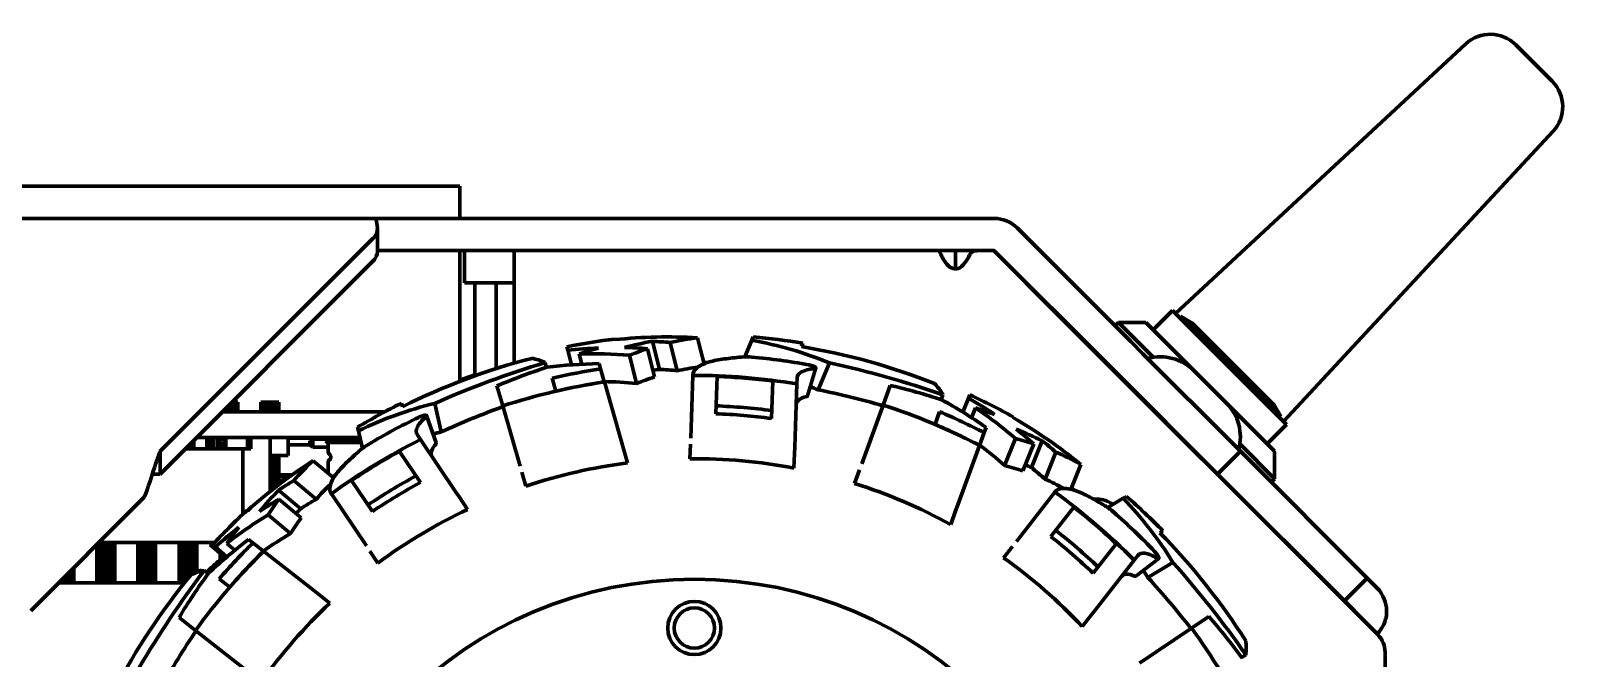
# Model space of a CAD drawing. Header units: millimetres. Extents: x 0 to 1189, y 0 to 841.
# Drawn here: x 570.3 to 665.6, y 669.5 to 708.4 of the extents above; entities that cross this region are included whole.
import ezdxf

# ---------------------------------------------------------------- set-up
doc = ezdxf.new("R2010")
doc.units = ezdxf.units.MM
doc.header["$LTSCALE"] = 0.75
doc.layers.add('Visible', color=7, linetype='Continuous', lineweight=70)

msp = doc.modelspace()

# ---------------------------------------------------------------- linework, layer by layer
at = {"layer": 'Visible', "extrusion": (0, 1, 0)}
for p, q in [((659.392, 707.58), (641.38, 690.855)), ((662.486, 707.522), (664.75, 705.258)), ((664.807, 702.164), (648.082, 684.152)), ((545.945, 698.755), (596.959, 698.755)), ((545.945, 698.755), (596.959, 698.755)), ((596.959, 696.755), (596.959, 698.755)), ((596.959, 696.755), (596.959, 698.755)), ((591.722, 696.755), (534.125, 696.755)), ((591.722, 696.755), (593.522, 696.755)), ((594.722, 696.755), (593.522, 696.755)), ((594.722, 696.755), (598.1, 696.755)), ((598.1, 696.755), (599.161, 696.755)), ((599.161, 696.755), (600.282, 696.755)), ((601.343, 696.755), (600.282, 696.755)), ((601.343, 696.755), (630.122, 696.755)), ((591.842, 694.704), (591.842, 696.118)), ((631.543, 696.166), (638.6, 689.109)), ((578.367, 682.306), (591.567, 695.506)), ((593.522, 694.755), (591.842, 694.755)), ((594.722, 694.755), (593.522, 694.755)), ((594.722, 694.755), (598.1, 694.755)), ((596.959, 686.645), (596.959, 694.755)), ((596.959, 686.645), (596.959, 694.755)), ((597.245, 692.755), (597.245, 694.755)), ((599.161, 694.755), (598.1, 694.755)), ((599.161, 694.755), (600.282, 694.755)), ((601.343, 694.755), (600.282, 694.755)), ((600.33, 692.745), (600.33, 694.755)), ((630.122, 694.755), (601.343, 694.755)), ((627.71, 693.614), (627.71, 694.755)), ((637.185, 687.695), (630.129, 694.752)), ((578.367, 680.892), (591.567, 694.092)), ((598.211, 692.755), (597.245, 692.755)), ((597.889, 692.755), (597.889, 686.99)), ((598.211, 692.755), (600.155, 692.755)), ((599.217, 692.755), (599.217, 687.438)), ((600.155, 692.755), (600.33, 692.755)), ((600.33, 692.745), (600.33, 687.775)), ((632.108, 692.772), (632.108, 692.745)), ((653.939, 670.914), (632.108, 692.745)), ((639.993, 689.837), (641.196, 691.039)), ((648.267, 683.968), (641.196, 691.039)), ((637.625, 690.084), (637.837, 690.296)), ((639.992, 688.141), (637.837, 690.296)), ((639.534, 690.296), (637.837, 690.296)), ((639.534, 690.296), (642.538, 687.293)), ((641.62, 690.615), (641.691, 690.685)), ((647.913, 684.463), (641.691, 690.685)), ((642.398, 690.261), (641.691, 690.685)), ((642.398, 690.261), (647.489, 685.17)), ((606.583, 689.269), (606.591, 689.235)), ((609.341, 687.39), (608.907, 689.129)), ((610.455, 687.303), (610.019, 689.056)), ((611.904, 688.594), (611.716, 689.348)), ((614.639, 688.168), (615.073, 689.192)), ((615.073, 689.192), (615.164, 689.405)), ((618.254, 689.008), (618.166, 688.8)), ((639.35, 688.359), (638.6, 689.109)), ((603.663, 688.581), (603.609, 688.795)), ((603.89, 687.67), (603.663, 688.581)), ((604.524, 687.71), (604.366, 688.345)), ((607.928, 686.513), (607.491, 688.264)), ((609.038, 686.917), (608.602, 688.667)), ((612.119, 687.734), (611.904, 688.594)), ((639.35, 688.359), (645.092, 682.617)), ((602.257, 687.808), (602.327, 687.507)), ((605.696, 687.417), (605.6, 687.749)), ((605.927, 686.609), (605.696, 687.417)), ((618.543, 685.747), (619.055, 687.475)), ((619.91, 687.79), (619.201, 686.121)), ((636.918, 687.963), (636.904, 687.949)), ((637.935, 686.945), (637.185, 687.695)), ((642.538, 687.293), (644.52, 685.31)), ((599.623, 685.119), (599.266, 686.363)), ((602.928, 686.043), (602.698, 686.844)), ((605.927, 686.609), (605.928, 686.606)), ((607.009, 682.835), (605.928, 686.606)), ((611.422, 687.017), (611.286, 683.132)), ((611.423, 687.055), (611.422, 687.017)), ((612.921, 686.948), (612.84, 684.636)), ((616.303, 684.34), (616.384, 686.662)), ((617.742, 682.563), (617.878, 686.483)), ((617.878, 686.483), (617.892, 686.859)), ((623.231, 685.176), (623.673, 686.392)), ((637.935, 686.945), (643.678, 681.203)), ((582.637, 685.162), (582.637, 684.755)), ((582.83, 685.354), (582.841, 685.354)), ((582.841, 685.354), (582.841, 684.755)), ((582.841, 685.354), (583.011, 685.354)), ((583.011, 685.354), (583.011, 684.755)), ((583.011, 685.354), (583.133, 685.354)), ((583.133, 685.354), (583.133, 684.755)), ((583.133, 685.354), (583.184, 685.354)), ((583.184, 685.354), (583.184, 684.755)), ((584.618, 685.354), (584.618, 684.755)), ((584.618, 685.354), (584.671, 685.354)), ((584.671, 685.354), (584.671, 684.755)), ((584.671, 685.354), (584.681, 685.354)), ((584.681, 685.354), (584.681, 684.755)), ((584.681, 685.354), (584.792, 685.354)), ((584.792, 685.354), (584.792, 684.755)), ((584.792, 685.354), (584.973, 685.354)), ((584.973, 685.354), (584.973, 684.755)), ((584.973, 685.354), (585.177, 685.354)), ((585.177, 685.354), (585.177, 684.755)), ((585.177, 685.354), (585.381, 685.354)), ((585.381, 685.354), (585.381, 684.755)), ((585.381, 685.354), (585.551, 685.354)), ((585.551, 685.354), (585.551, 684.755)), ((585.551, 685.354), (585.673, 685.354)), ((585.673, 685.354), (585.673, 684.755)), ((585.673, 685.354), (585.724, 685.354)), ((585.724, 685.354), (585.724, 684.755)), ((593.345, 685.293), (593.395, 685.073)), ((595.4, 685.281), (595.808, 683.515)), ((623.231, 685.176), (621.901, 681.523)), ((626.943, 685.804), (626.822, 685.519)), ((628.182, 684.732), (628.534, 685.603)), ((628.534, 685.603), (628.616, 685.807)), ((638.933, 685.948), (638.919, 685.934)), ((644.52, 685.31), (647.524, 682.306)), ((647.489, 685.17), (647.913, 684.463)), ((592.301, 684.755), (582.23, 684.755)), ((582.245, 684.755), (582.245, 684.769)), ((582.252, 684.776), (582.252, 684.755)), ((582.433, 684.957), (582.433, 684.755)), ((595.496, 682.825), (594.894, 684.525)), ((599.623, 685.119), (600.695, 681.381)), ((626.448, 683.981), (626.733, 684.765)), ((628.719, 684.392), (628.964, 684.998)), ((631.301, 684.443), (631.288, 684.41)), ((647.842, 684.392), (647.913, 684.463)), ((590.663, 683.573), (590.611, 683.799)), ((590.913, 682.489), (590.663, 683.573)), ((594.525, 683.03), (594.314, 683.342)), ((629.207, 682.677), (629.494, 683.466)), ((629.494, 683.466), (629.613, 683.791)), ((647.065, 682.766), (648.267, 683.968)), ((578.367, 681.514), (578.367, 682.306)), ((583.495, 682.454), (579.93, 682.454)), ((579.945, 682.454), (579.945, 682.469)), ((580.445, 682.654), (580.13, 682.654)), ((580.245, 682.77), (580.329, 682.77)), ((580.329, 682.854), (580.329, 682.77)), ((580.329, 682.77), (580.445, 682.654)), ((580.445, 682.969), (580.445, 682.654)), ((580.445, 682.554), (580.445, 682.969)), ((580.445, 682.654), (580.445, 682.554)), ((580.445, 682.554), (580.445, 682.454)), ((580.445, 682.554), (580.445, 682.454)), ((590.76, 683.154), (580.63, 683.154)), ((581.25, 683.154), (581.25, 682.454)), ((581.453, 683.154), (581.453, 682.454)), ((581.463, 683.154), (581.463, 682.454)), ((581.685, 683.154), (581.685, 682.454)), ((581.945, 682.654), (581.945, 683.154)), ((581.945, 683.154), (582.06, 683.039)), ((582.06, 682.77), (581.945, 682.654)), ((581.945, 682.554), (581.945, 682.654)), ((582.445, 682.654), (581.945, 682.654)), ((581.945, 682.454), (581.945, 682.554)), ((582.06, 683.039), (582.06, 682.77)), ((582.329, 683.039), (582.06, 683.039)), ((582.06, 682.77), (582.329, 682.77)), ((582.445, 683.154), (582.329, 683.039)), ((582.329, 683.039), (582.329, 682.77)), ((582.329, 682.77), (582.445, 682.654)), ((582.445, 683.154), (582.445, 682.654)), ((582.445, 682.554), (582.445, 683.154)), ((582.445, 682.654), (582.445, 682.554)), ((582.445, 682.554), (582.445, 682.454)), ((582.445, 682.554), (582.445, 682.454)), ((583.495, 682.454), (583.995, 682.454)), ((583.495, 682.454), (583.495, 678.406)), ((583.775, 683.154), (583.775, 682.454)), ((583.79, 683.154), (583.79, 682.454)), ((583.995, 682.454), (583.995, 683.154)), ((585.195, 683.154), (585.195, 679.818)), ((585.195, 679.818), (585.195, 683.154)), ((586.315, 683.154), (586.315, 682.054)), ((588.645, 683.129), (586.315, 683.129)), ((587.645, 682.704), (586.315, 682.704)), ((587.845, 683.066), (587.645, 682.95)), ((587.645, 682.95), (587.645, 682.681)), ((587.645, 682.681), (587.845, 682.566)), ((587.845, 683.066), (588.645, 683.066)), ((587.845, 683.066), (587.845, 682.566)), ((588.795, 682.566), (587.845, 682.566)), ((588.645, 683.154), (588.645, 682.954)), ((588.745, 682.854), (588.645, 682.954)), ((588.645, 682.954), (588.715, 682.954)), ((588.715, 682.954), (588.715, 683.154)), ((588.715, 682.954), (588.745, 682.854)), ((589.527, 682.954), (588.715, 682.954)), ((588.745, 682.854), (589.568, 682.854)), ((588.795, 682.854), (588.795, 682.244)), ((589.527, 682.954), (589.527, 683.154)), ((589.568, 682.854), (589.527, 682.954)), ((590.806, 682.954), (589.527, 682.954)), ((589.568, 682.854), (590.829, 682.854)), ((596.718, 679.778), (594.525, 683.03)), ((607.118, 682.458), (607.009, 682.835)), ((607.367, 681.587), (607.118, 682.458)), ((611.242, 681.847), (611.273, 682.743)), ((617.728, 682.17), (617.742, 682.563)), ((627.864, 678.987), (629.206, 682.674)), ((629.207, 682.677), (629.206, 682.674)), ((630.769, 681.422), (631.445, 683.096)), ((631.905, 681.097), (632.58, 682.769)), ((632.428, 681.302), (633.099, 682.963)), ((643.989, 680.892), (645.403, 682.306)), ((645.403, 682.306), (645.092, 682.617)), ((647.524, 680.609), (645.369, 682.764)), ((645.403, 682.306), (645.713, 681.995)), ((647.524, 682.306), (647.524, 680.609)), ((578.367, 680.892), (578.367, 681.514)), ((585.195, 682.054), (586.315, 682.054)), ((585.381, 682.054), (585.381, 679.965)), ((585.551, 682.054), (585.551, 680.097)), ((585.673, 682.054), (585.673, 680.191)), ((585.724, 682.054), (585.724, 680.23)), ((588.451, 681.226), (587.855, 681.726)), ((588.795, 681.668), (588.795, 680.938)), ((594.51, 680.37), (593.21, 682.296)), ((617.696, 681.265), (617.728, 682.17)), ((633.278, 680.576), (633.955, 682.251)), ((635.209, 680.769), (635.501, 681.49)), ((643.175, 681.705), (643.162, 681.691)), ((645.713, 681.995), (653.146, 674.562)), ((585.724, 680.854), (586.57, 680.854)), ((586.432, 680.755), (585.724, 680.755)), ((588.037, 679.331), (586.654, 680.491)), ((589.13, 680.656), (588.451, 681.226)), ((590.24, 680.492), (591.534, 678.574)), ((601.049, 680.146), (600.802, 681.008)), ((621.461, 680.315), (621.768, 681.158)), ((634.877, 679.947), (635.209, 680.769)), ((643.989, 680.892), (643.678, 681.203)), ((644.299, 680.581), (643.989, 680.892)), ((651.732, 673.148), (644.299, 680.581)), ((647.312, 680.397), (647.524, 680.609)), ((570.33, 672.415), (577.379, 679.464)), ((587.084, 678.746), (585.712, 679.897)), ((588.966, 679.699), (588.988, 679.667)), ((588.988, 679.667), (591.162, 676.444)), ((596.938, 679.452), (596.718, 679.778)), ((597.445, 678.701), (596.938, 679.452)), ((633.892, 679.776), (631.499, 676.713)), ((633.916, 679.806), (633.892, 679.776)), ((638.125, 679.39), (638.323, 679.51)), ((645.191, 679.69), (645.177, 679.676)), ((583.749, 678.645), (583.776, 678.622)), ((587.118, 678.185), (585.736, 679.344)), ((627.42, 677.767), (627.73, 678.618)), ((627.73, 678.618), (627.864, 678.987)), ((635.064, 678.84), (633.64, 677.017)), ((636.275, 679.343), (636.499, 679.343)), ((637.171, 678.817), (638.125, 679.39)), ((586.457, 677.205), (585.075, 678.365)), ((574.5, 676.584), (574.5, 674.154)), ((581.754, 676.654), (574.57, 676.654)), ((574.61, 676.654), (574.61, 674.154)), ((574.791, 676.654), (574.791, 674.154)), ((574.996, 676.654), (574.996, 674.154)), ((575.2, 676.654), (575.2, 674.154)), ((575.37, 676.654), (575.37, 674.154)), ((575.492, 676.654), (575.492, 674.154)), ((575.543, 676.654), (575.543, 674.154)), ((576.977, 676.654), (576.977, 674.154)), ((577.03, 676.654), (577.03, 674.154)), ((577.04, 676.654), (577.04, 674.154)), ((577.15, 676.654), (577.15, 674.154)), ((577.331, 676.654), (577.331, 674.154)), ((577.536, 676.654), (577.536, 674.154)), ((577.74, 676.654), (577.74, 674.154)), ((577.91, 676.654), (577.91, 674.154)), ((578.032, 676.654), (578.032, 674.154)), ((578.083, 676.654), (578.083, 674.154)), ((579.538, 676.654), (579.538, 674.154)), ((579.591, 676.654), (579.591, 674.154)), ((579.601, 676.654), (579.601, 674.154)), ((579.712, 676.654), (579.712, 674.154)), ((579.893, 676.654), (579.893, 674.17)), ((580.097, 676.654), (580.097, 674.423)), ((580.301, 676.654), (580.301, 674.657)), ((580.471, 676.654), (580.471, 674.732)), ((580.593, 676.654), (580.593, 674.779)), ((580.644, 676.654), (580.644, 674.797)), ((583, 676.173), (582.499, 676.594)), ((584.12, 676.625), (583.847, 676.837)), ((584.782, 676.108), (584.12, 676.625)), ((640.59, 677.372), (640.396, 677.255)), ((574.437, 676.522), (574.437, 674.154)), ((574.49, 676.575), (574.49, 674.154)), ((581.605, 676.371), (581.436, 676.513)), ((582.078, 675.974), (581.605, 676.371)), ((581.791, 676.371), (581.622, 676.513)), ((582.51, 675.768), (581.791, 676.371)), ((582.078, 676.13), (582.078, 675.397)), ((582.131, 676.086), (582.131, 675.443)), ((582.141, 676.078), (582.141, 675.451)), ((582.252, 675.985), (582.252, 675.547)), ((582.433, 675.833), (582.433, 675.702)), ((584.782, 676.108), (584.784, 676.105)), ((587.876, 673.69), (584.784, 676.105)), ((591.88, 675.378), (591.379, 676.122)), ((630.707, 675.7), (631.259, 676.407)), ((636.267, 674.742), (637.698, 676.573)), ((638.802, 675.55), (639.033, 675.846)), ((638.907, 674.563), (640.337, 675.661)), ((572.66, 674.745), (572.66, 674.154)), ((572.83, 674.914), (572.83, 674.154)), ((572.952, 675.037), (572.952, 674.154)), ((573.003, 675.088), (573.003, 674.154)), ((580.922, 674.92), (580.959, 674.888)), ((581.108, 674.92), (581.341, 674.718)), ((636.386, 672.459), (638.802, 675.55)), ((641.213, 675.413), (639.659, 674.479)), ((579.871, 674.143), (572.058, 674.143)), ((572.07, 674.155), (572.07, 674.154)), ((572.07, 674.154), (572.07, 674.154)), ((572.07, 674.154), (572.251, 674.154)), ((572.251, 674.336), (572.251, 674.154)), ((572.251, 674.154), (572.456, 674.154)), ((572.456, 674.541), (572.456, 674.154)), ((572.456, 674.154), (572.66, 674.154)), ((572.66, 674.154), (572.83, 674.154)), ((572.83, 674.154), (572.952, 674.154)), ((572.952, 674.154), (573.003, 674.154)), ((574.437, 674.154), (574.49, 674.154)), ((574.49, 674.154), (574.5, 674.154)), ((574.5, 674.154), (574.61, 674.154)), ((574.61, 674.154), (574.791, 674.154)), ((574.791, 674.154), (574.996, 674.154)), ((574.996, 674.154), (575.2, 674.154)), ((575.2, 674.154), (575.37, 674.154)), ((575.37, 674.154), (575.492, 674.154)), ((575.492, 674.154), (575.543, 674.154)), ((576.977, 674.154), (577.03, 674.154)), ((577.03, 674.154), (577.04, 674.154)), ((577.04, 674.154), (577.15, 674.154)), ((577.15, 674.154), (577.331, 674.154)), ((577.331, 674.154), (577.536, 674.154)), ((577.536, 674.154), (577.74, 674.154)), ((577.74, 674.154), (577.91, 674.154)), ((577.91, 674.154), (578.032, 674.154)), ((578.032, 674.154), (578.083, 674.154)), ((579.538, 674.154), (579.591, 674.154)), ((579.591, 674.154), (579.601, 674.154)), ((579.601, 674.154), (579.712, 674.154)), ((579.712, 674.154), (579.88, 674.154)), ((582.689, 673.886), (582.032, 674.4)), ((651.857, 673.024), (653.271, 674.438)), ((653.271, 674.438), (653.146, 674.562)), ((653.271, 674.438), (653.888, 673.821)), ((588.185, 673.449), (587.876, 673.69)), ((588.899, 672.891), (588.185, 673.449)), ((651.857, 673.024), (651.732, 673.148)), ((652.474, 672.407), (651.857, 673.024)), ((580.558, 671.196), (579.538, 671.993)), ((635.587, 671.435), (636.145, 672.149)), ((636.145, 672.149), (636.386, 672.459)), ((642.363, 671.346), (643.436, 672.07)), ((652.467, 672.386), (652.474, 672.393)), ((653.096, 671.77), (652.474, 672.393)), ((580.558, 671.196), (583.621, 668.802)), ((642.363, 671.346), (639.14, 669.172)), ((653.888, 670.978), (653.096, 671.77)), ((653.882, 670.972), (653.888, 670.978)), ((645.735, 669.672), (645.471, 669.513)), ((654.378, 660.51), (654.378, 669.854))]:
    msp.add_line(p, q, dxfattribs=at)
at = {"layer": 'Visible'}
for centre, radius in [((611.515, 648.819), 25.55), ((611.515, 671.344), 1.25)]:
    msp.add_circle(centre, radius, dxfattribs=at)
at = {"layer": 'Visible', "extrusion": (-2e-16, 0, -1)}
for centre, radius in [((-611.515, 648.819), 25.55), ((-611.515, 671.344), 1.65)]:
    msp.add_circle(centre, radius, dxfattribs=at)
for centre, radius, start, end in [((-660.909, 705.945), 2.23, 47.1211, 135), ((-663.173, 703.681), 2.23, 135, 222.8789), ((-630.122, 694.745), 2.01, 90, 135), ((-611.515, 648.819), 40.75, 78.81319, 83.04792), ((-611.515, 648.819), 40.75, 95.13661, 99.51865), ((-611.515, 648.819), 40.53, 63.44406, 75.58619), ((-611.515, 648.819), 39.494, 95.18417, 100.32324), ((-611.515, 648.819), 40.53, 99.44406, 111.58619), ((-640.416, 685.171), 3, 75, 135), ((-611.515, 648.819), 39, 90.85717, 91.19121), ((-611.329, 648.819), 40.53, 69.23334, 70.63339), ((-611.515, 648.819), 38.201, 77.0098, 81.58854), ((-611.515, 648.819), 40.75, 59.13661, 63.51865), ((-611.515, 648.819), 40.75, 114.81319, 119.04792), ((-642.399, 683.189), 3, 135, 195), ((-611.515, 648.819), 39.494, 59.18417, 64.32324), ((-611.515, 648.819), 35.842, 92.11805, 97.67593), ((-611.515, 648.819), 38.201, 113.0098, 117.58854), ((-611.515, 648.819), 33.029, 71.52529, 82.78561), ((-611.515, 648.819), 39, 54.85717, 55.19121), ((-611.515, 648.819), 35.842, 56.11805, 61.67592), ((-611.515, 648.819), 33.029, 107.52529, 118.78561), ((-611.515, 648.819), 39, 126.85717, 127.19121), ((-611.515, 648.819), 40.75, 131.13661, 135.51865), ((-611.515, 648.819), 40.75, 42.81319, 47.04792), ((-636.499, 677.743), 1.6, 90, 127.93515), ((-611.515, 648.819), 39.494, 131.18417, 136.32324), ((-611.329, 648.819), 40.75, 42.81319, 43.08458), ((-611.515, 648.819), 35.842, 128.11805, 133.67593), ((-611.515, 648.819), 40.53, 135.44406, 147.58619), ((-611.515, 648.819), 38.201, 41.0098, 45.58854), ((-611.515, 648.819), 40.53, 27.44406, 39.58619), ((-611.329, 648.819), 40.53, 38.66892, 38.68976), ((-611.515, 648.819), 33.029, 35.52529, 46.7856)]:
    msp.add_arc(centre, radius, start, end, dxfattribs=at)
at = {"layer": 'Visible'}
for centre, radius, start, end in [((630.122, 694.745), 0.01, 45, 90), ((609.88, 656.471), 32.929, 86.80366, 95.73198), ((611.083, 666.394), 23.145, 67.58187, 80.07239), ((605.286, 663.474), 24.888, 84.9161, 92.11885), ((614.723, 684.417), 3.752, 84.48694, 94.67138), ((618.776, 632.419), 57.8, 106.60626, 113.85551), ((611.515, 648.819), 39.034, 98.57426, 103.05446), ((607.75, 631.284), 57.8, 70.60626, 77.85551), ((611.515, 648.819), 38.198, 98.41078, 108.13968), ((611.515, 648.819), 38.198, 80.41078, 90.13968), ((611.515, 648.819), 38.155, 82.66924, 87.88911), ((610.902, 665.852), 21.902, 67.73391, 69.11182), ((608.029, 631.894), 55.367, 74.07973, 78.35842), ((600.835, 662.783), 23.145, 103.58187, 116.07239), ((611.515, 648.819), 38.198, 62.41078, 72.13968), ((618.643, 633.077), 55.367, 110.07973, 114.35842), ((611.515, 648.819), 36.332, 82.40097, 87.88354), ((611.515, 648.819), 39.034, 62.57426, 67.05446), ((615.089, 664.336), 24.888, 48.9161, 56.11886), ((614.69, 655.971), 32.929, 50.80366, 59.73198), ((601.008, 662.239), 21.902, 103.73391, 105.11182), ((611.515, 648.819), 38.198, 116.41078, 126.13968), ((593.187, 679.504), 3.752, 120.48694, 130.67138), ((605.695, 654.049), 32.929, 122.80366, 131.73198), ((611.515, 648.819), 38.155, 118.66924, 123.88911), ((611.515, 648.819), 33.029, 79.21439, 90.47471), ((604.643, 655.213), 31.478, 125.7642, 126.9431), ((611.515, 648.819), 36.332, 118.40097, 123.88354), ((611.515, 648.819), 38.198, 44.41078, 54.13968), ((611.515, 648.819), 33.029, 115.21439, 126.47471), ((611.515, 648.819), 38.155, 46.66924, 51.88911), ((635.034, 675.732), 3.752, 48.48694, 58.67138), ((621.496, 663.291), 23.145, 31.58187, 44.07239), ((597.862, 657.013), 24.888, 120.9161, 128.11885), ((611.515, 648.819), 39.034, 134.57426, 139.05446), ((611.515, 648.819), 36.332, 46.40097, 51.88354), ((611.515, 648.819), 38.198, 134.41078, 144.13968), ((611.515, 648.819), 33.029, 43.2144, 54.47471), ((626.529, 640.154), 57.199, 142.56816, 149.8936), ((621.031, 662.959), 21.902, 31.73391, 33.11182), ((598.635, 637.218), 57.199, 34.56816, 41.8936), ((611.515, 648.819), 38.198, 26.41078, 36.13968), ((652.878, 669.854), 1.5, 0, 45)]:
    msp.add_arc(centre, radius, start, end, dxfattribs=at)
for centre, major_axis, ratio, start_param, end_param in [((590.342, 696.118), (1.5, 0), 0.707107, -0.61548, 0.045324), ((590.342, 694.704), (1.5, 0), 0.707107, -0.61548, 0), ((617.515, 643.27), (-11.367, 45.595), 0.707106, 0.018211, 0.055859), ((612.028, 642.285), (-11.413, 45.772), 0.707106, -0.239, -0.197244), ((613.107, 640.803), (17.604, 43.568), 0.707106, 0.018211, 0.055859), ((608.09, 643.231), (17.671, 43.739), 0.707106, -0.239, -0.197244), ((615.771, 643.834), (-36.138, 30.322), 0.707106, -0.239, -0.197244), ((619.631, 647.856), (-35.996, 30.206), 0.707106, 0.018211, 0.055859)]:
    msp.add_ellipse(centre, major_axis=major_axis, ratio=ratio, start_param=start_param, end_param=end_param, dxfattribs=at)
at = {"layer": 'Visible', "extrusion": (-2e-16, 0, -1)}
for centre, major_axis, ratio, start_param, end_param in [((613.44, 642.763), (-11.391, 45.684), 0.707105, 0.206289, 0.238955), ((613.119, 633.455), (-12.606, 54.598), 0.196114, 0.08149, 0.150213), ((611.922, 642.036), (-11.464, 45.975), 0.707105, 0.097082, 0.153494), ((621.56, 641.34), (-11.876, 47.637), 0.579244, -0.080976, -0.039581), ((612.003, 643.568), (12.916, 43.604), 0.768445, -0.330094, -0.300629), ((614.892, 647.872), (-11.46, 39.972), 0.922984, -0.115233, -0.028667), ((613.422, 642.843), (-10.947, 43.906), 0.707107, 0.214684, 0.248745), ((621.512, 641.367), (-11.434, 45.847), 0.579247, -0.082504, -0.039493), ((613.691, 646.068), (14.223, 39.074), 0.922984, -0.115233, -0.028667), ((603.782, 635.447), (21.894, 51.58), 0.196114, 0.08149, 0.150213), ((607.858, 643.093), (17.749, 43.933), 0.707105, 0.097082, 0.153494), ((614.996, 644.858), (-15.181, 42.868), 0.768445, -0.330094, -0.300629), ((615.245, 636.864), (18.393, 45.519), 0.579244, -0.080976, -0.039581), ((609.513, 642.788), (17.637, 43.655), 0.707105, 0.206289, 0.238955), ((615.218, 636.915), (17.705, 43.811), 0.579241, -0.082589, -0.039579), ((616.632, 645.051), (-36.068, 30.264), 0.707105, 0.206289, 0.238955), ((609.547, 642.866), (16.95, 41.952), 0.707108, 0.214675, 0.248738), ((608.824, 644.284), (36.079, 27.685), 0.768445, -0.330094, -0.300629), ((624.038, 648.672), (-37.608, 31.559), 0.579244, -0.080976, -0.039581), ((616.57, 645.108), (-34.663, 29.082), 0.7071, 0.214721, 0.248784), ((615.831, 643.571), (-36.299, 30.456), 0.707105, 0.097082, 0.153494), ((623.982, 648.664), (-36.197, 30.373), 0.579245, -0.082535, -0.039524), ((615.645, 643.571), (-36.299, 30.456), 0.707105, 0.097082, 0.100673), ((614.804, 650.038), (-32.766, 25.602), 0.922984, -0.115233, -0.028667), ((621.843, 637.332), (-42.29, 36.761), 0.196114, 0.08149, 0.150213), ((621.657, 637.332), (-42.29, 36.761), 0.196114, 0.128864, 0.150213), ((611.658, 645.315), (34.474, 23.251), 0.922984, -0.115233, -0.028667), ((597.399, 642.546), (48.03, 28.86), 0.196114, 0.08149, 0.150213)]:
    msp.add_ellipse(centre, major_axis=major_axis, ratio=ratio, start_param=start_param, end_param=end_param, dxfattribs=at)
at = {"layer": 'Visible'}
for points in [[(591.77, 696.637), (591.738, 696.712), (591.722, 696.755), (591.722, 696.755)], [(591.841, 696.166), (591.835, 696.379), (591.811, 696.54), (591.77, 696.637)], [(607.179, 688.751), (607.748, 688.898), (608.325, 689.024), (608.907, 689.129)], [(610.019, 689.056), (610.559, 689.178), (611.129, 689.277), (611.716, 689.348)], [(602.379, 687.524), (603.423, 687.647), (604.504, 687.724), (605.6, 687.749)], [(608.939, 687.316), (609.072, 687.342), (609.206, 687.367), (609.341, 687.39)], [(610.455, 687.303), (610.871, 687.396), (611.303, 687.473), (611.745, 687.535)], [(605.921, 686.632), (606.582, 686.62), (607.253, 686.58), (607.928, 686.513)], [(626.875, 685.502), (627.792, 684.988), (628.71, 684.415), (629.613, 683.791)], [(631.479, 683.674), (632.025, 683.458), (632.566, 683.221), (633.099, 682.963)], [(629.215, 682.698), (629.743, 682.3), (630.262, 681.874), (630.769, 681.422)], [(586.654, 680.491), (587.019, 680.908), (587.422, 681.323), (587.855, 681.726)], [(632.059, 681.479), (632.182, 681.421), (632.305, 681.362), (632.428, 681.302)], [(633.955, 682.251), (634.464, 682.032), (634.983, 681.777), (635.501, 681.49)], [(577.873, 680.885), (578.038, 680.887), (578.203, 680.89), (578.367, 680.892)], [(633.278, 680.576), (633.669, 680.407), (634.064, 680.216), (634.458, 680.005)], [(584.536, 678.576), (584.91, 679.029), (585.302, 679.47), (585.712, 679.897)], [(588.037, 679.331), (588.32, 679.65), (588.623, 679.966), (588.945, 680.276)], [(586.802, 678.449), (586.895, 678.549), (586.989, 678.648), (587.084, 678.746)], [(581.374, 674.762), (582.146, 675.475), (582.975, 676.172), (583.847, 676.837)], [(584.764, 676.122), (585.305, 676.501), (585.871, 676.863), (586.457, 677.205)], [(580.882, 674.868), (580.895, 674.886), (580.909, 674.903), (580.922, 674.92)], [(581.237, 674.808), (581.511, 675.06), (581.792, 675.31), (582.08, 675.557)], [(642.329, 671.323), (641.489, 672.395), (640.596, 673.452), (639.659, 674.479)], [(652.477, 672.397), (652.477, 672.399), (652.477, 672.404), (652.474, 672.407)], [(652.477, 672.397), (652.476, 672.396), (652.476, 672.394), (652.474, 672.393)], [(654.411, 671.89), (654.366, 671.719), (654.218, 671.308), (653.888, 670.978)], [(580.591, 671.17), (579.831, 670.04), (579.101, 668.864), (578.414, 667.656)]]:
    msp.add_open_spline(points, degree=3, dxfattribs=at)
for points, knots in [([(628.576, 694.446), (628.431, 694.144), (628.172, 693.749), (627.886, 693.646), (627.613, 693.547), (627.32, 693.713), (627.1, 694.011), (626.9, 694.281), (626.762, 694.625), (626.723, 694.724), (626.715, 694.744), (626.71, 694.755), (626.71, 694.755)], [-3.665191, -3.665191, -3.665191, -3.665191, -2.794796, -2.794796, -2.794796, -1.960953, -1.960953, -1.960953, -1.204679, -1.204679, -1.204679, -1.047198, -1.047198, -1.047198, -1.047198]), ([(629.442, 694.755), (629.152, 694.755), (628.864, 694.792), (628.677, 694.596), (628.639, 694.556), (628.606, 694.507), (628.576, 694.446)], [0, 0, 0, 0, 0.871626, 0.871626, 0.871626, 1.047198, 1.047198, 1.047198, 1.047198]), ([(611.423, 687.055), (611.428, 687.191), (611.497, 687.322), (611.801, 687.601), (612.079, 687.74), (612.713, 687.928), (613.02, 687.99), (613.361, 688.036)], [-0.8006859, -0.8006859, -0.8006859, -0.8006859, -0.6609792, -0.6609792, -0.4774176, -0.4774176, -0.3470042, -0.3470042, -0.3470042, -0.3470042]), ([(618.942, 687.43), (618.612, 687.395), (618.351, 687.327), (617.992, 687.132), (617.897, 687.007), (617.892, 686.859)], [0.0000001, 0.0000001, 0.0000001, 0.0000001, 0.1610957, 0.1610957, 0.3221415, 0.3221415, 0.3221415, 0.3221415]), ([(618.593, 687.674), (618.611, 687.67), (618.63, 687.667), (618.69, 687.654), (618.731, 687.644), (618.82, 687.62), (618.866, 687.605), (618.952, 687.571), (618.989, 687.553), (619.041, 687.517), (619.055, 687.5), (619.058, 687.469), (619.046, 687.457), (619.003, 687.439), (618.976, 687.433), (618.942, 687.43)], [-0.318504, -0.318504, -0.318504, -0.318504, -0.3128202, -0.3128202, -0.2999436, -0.2999436, -0.2831266, -0.2831266, -0.2636299, -0.2636299, -0.2433808, -0.2433808, -0.2231503, -0.2231503, -0.2067842, -0.2067842, -0.2067842, -0.2067842]), ([(618.478, 685.707), (618.275, 685.657), (618.115, 685.59), (617.897, 685.421), (617.839, 685.321), (617.834, 685.206), (617.834, 685.205), (617.834, 685.204)], [0, 0, 0, 0, 0.1266258, 0.1266258, 0.2518413, 0.2518413, 0.2532367, 0.2532367, 0.2532367, 0.2532367]), ([(618.543, 685.747), (618.541, 685.739), (618.536, 685.733), (618.517, 685.719), (618.5, 685.712), (618.478, 685.707)], [-0.07925739, -0.07925739, -0.07925739, -0.07925739, -0.06934781, -0.06934781, -0.05562268, -0.05562268, -0.05562268, -0.05562268]), ([(594.829, 684.421), (594.583, 684.199), (594.411, 683.991), (594.235, 683.622), (594.232, 683.465), (594.314, 683.342)], [0.0000001, 0.0000001, 0.0000001, 0.0000001, 0.1610957, 0.1610957, 0.3221415, 0.3221415, 0.3221415, 0.3221415]), ([(594.403, 684.413), (594.42, 684.421), (594.437, 684.429), (594.493, 684.454), (594.532, 684.47), (594.618, 684.503), (594.664, 684.518), (594.753, 684.541), (594.794, 684.548), (594.858, 684.55), (594.879, 684.544), (594.899, 684.521), (594.897, 684.504), (594.872, 684.464), (594.854, 684.444), (594.829, 684.421)], [-0.318504, -0.318504, -0.318504, -0.318504, -0.3128202, -0.3128202, -0.2999436, -0.2999436, -0.2831266, -0.2831266, -0.2636299, -0.2636299, -0.2433808, -0.2433808, -0.2231503, -0.2231503, -0.2067842, -0.2067842, -0.2067842, -0.2067842]), ([(577.379, 679.464), (577.617, 680.001), (577.855, 680.858), (578.093, 681.572), (578.184, 681.847), (578.276, 682.099), (578.367, 682.306)], [0, 0, 0, 0, 1.134397, 1.134397, 1.134397, 1.570796, 1.570796, 1.570796, 1.570796]), ([(595.466, 682.754), (595.331, 682.595), (595.242, 682.447), (595.164, 682.182), (595.176, 682.067), (595.239, 681.971), (595.24, 681.97), (595.241, 681.969)], [0, 0, 0, 0, 0.1266197, 0.1266197, 0.2518345, 0.2518345, 0.2532366, 0.2532366, 0.2532366, 0.2532366]), ([(595.496, 682.825), (595.498, 682.818), (595.498, 682.81), (595.49, 682.787), (595.481, 682.771), (595.466, 682.754)], [-0.07925739, -0.07925739, -0.07925739, -0.07925739, -0.06934781, -0.06934781, -0.05562268, -0.05562268, -0.05562268, -0.05562268]), ([(588.85, 682.148), (588.835, 682.158), (588.822, 682.172), (588.808, 682.194), (588.804, 682.201), (588.797, 682.219), (588.795, 682.232), (588.795, 682.244)], [0, 0, 0, 0, 0.00550087, 0.00550087, 0.00781977, 0.00781977, 0.01142795, 0.01142795, 0.01142795, 0.01142795]), ([(588.795, 681.668), (588.795, 681.678), (588.796, 681.688), (588.803, 681.708), (588.807, 681.717), (588.82, 681.736), (588.828, 681.745), (588.841, 681.757), (588.846, 681.76), (588.85, 681.764)], [0, 0, 0, 0, 0.0030531, 0.0030531, 0.00616839, 0.00616839, 0.00986358, 0.00986358, 0.01145123, 0.01145123, 0.01145123, 0.01145123]), ([(588.96, 681.956), (588.96, 681.976), (588.957, 681.996), (588.944, 682.035), (588.935, 682.054), (588.91, 682.092), (588.893, 682.111), (588.867, 682.134), (588.859, 682.141), (588.85, 682.148)], [0, 0, 0, 0, 0.00605454, 0.00605454, 0.01228319, 0.01228319, 0.01966132, 0.01966132, 0.02290789, 0.02290789, 0.02290789, 0.02290789]), ([(588.85, 681.764), (588.88, 681.785), (588.906, 681.813), (588.934, 681.857), (588.941, 681.871), (588.955, 681.908), (588.96, 681.932), (588.96, 681.956)], [0, 0, 0, 0, 0.01108968, 0.01108968, 0.01572057, 0.01572057, 0.0228603, 0.0228603, 0.0228603, 0.0228603]), ([(588.966, 679.699), (588.89, 679.812), (588.869, 679.958), (588.951, 680.362), (589.095, 680.638), (589.497, 681.163), (589.708, 681.394), (589.958, 681.631)], [-0.8006859, -0.8006859, -0.8006859, -0.8006859, -0.6609792, -0.6609792, -0.4774176, -0.4774176, -0.3470042, -0.3470042, -0.3470042, -0.3470042]), ([(633.916, 679.806), (634, 679.914), (634.132, 679.979), (634.542, 680.026), (634.849, 679.975), (635.472, 679.754), (635.757, 679.625), (636.06, 679.461)], [-0.8006859, -0.8006859, -0.8006859, -0.8006859, -0.6609792, -0.6609792, -0.4774176, -0.4774176, -0.3470042, -0.3470042, -0.3470042, -0.3470042]), ([(640.219, 675.69), (639.931, 675.856), (639.68, 675.955), (639.275, 676.008), (639.124, 675.963), (639.033, 675.846)], [0.0000001, 0.0000001, 0.0000001, 0.0000001, 0.1610957, 0.1610957, 0.3221415, 0.3221415, 0.3221415, 0.3221415]), ([(640.079, 676.093), (640.092, 676.079), (640.105, 676.066), (640.146, 676.02), (640.174, 675.988), (640.231, 675.916), (640.26, 675.877), (640.31, 675.799), (640.329, 675.763), (640.35, 675.703), (640.351, 675.68), (640.335, 675.655), (640.318, 675.651), (640.273, 675.662), (640.248, 675.673), (640.219, 675.69)], [-0.318504, -0.318504, -0.318504, -0.318504, -0.3128202, -0.3128202, -0.2999436, -0.2999436, -0.2831266, -0.2831266, -0.2636299, -0.2636299, -0.2433808, -0.2433808, -0.2231503, -0.2231503, -0.2067842, -0.2067842, -0.2067842, -0.2067842]), ([(638.83, 674.569), (638.637, 674.649), (638.468, 674.688), (638.193, 674.679), (638.087, 674.633), (638.015, 674.543), (638.014, 674.542), (638.013, 674.541)], [0, 0, 0, 0, 0.1266284, 0.1266284, 0.2518441, 0.2518441, 0.2532367, 0.2532367, 0.2532367, 0.2532367]), ([(638.907, 674.563), (638.901, 674.559), (638.893, 674.556), (638.869, 674.556), (638.851, 674.561), (638.83, 674.569)], [-0.07925739, -0.07925739, -0.07925739, -0.07925739, -0.06934781, -0.06934781, -0.05562268, -0.05562268, -0.05562268, -0.05562268]), ([(653.888, 673.821), (654.283, 673.426), (654.465, 672.864), (654.476, 672.453), (654.483, 672.206), (654.443, 672.012), (654.411, 671.89)], [-1.1864, -1.1864, -1.1864, -1.1864, -0.444772, -0.444772, -0.444772, 0, 0, 0, 0])]:
    msp.add_open_spline(points, degree=3, knots=knots, dxfattribs=at)

doc.saveas('drawing.dxf')
